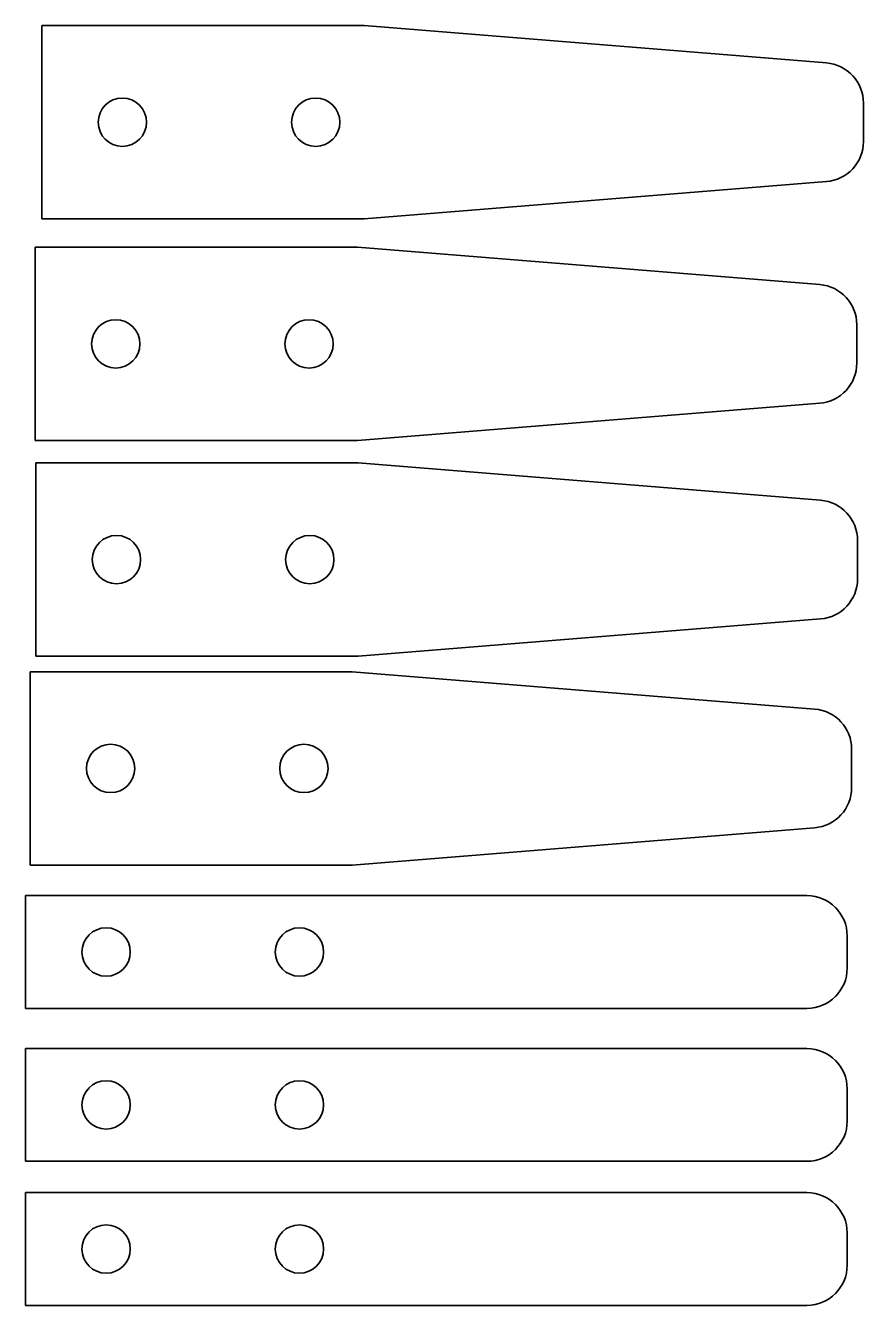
# Model space of a CAD drawing. Header units: millimetres. Extents: x -114.6 to -62.6, y 170.9 to 250.3.
import ezdxf

# ---------------------------------------------------------------- set-up
doc = ezdxf.new("R2010")
doc.units = ezdxf.units.MM
doc.layers.add('オール1', color=7, linetype='Continuous')
doc.layers.add('オール2', color=7, linetype='Continuous')

msp = doc.modelspace()

# ---------------------------------------------------------------- linework, layer by layer
at = {"layer": 'オール1', "color": 7, "linetype": 'Continuous', "lineweight": 35}
for p, q in [((-114.62, 196.331), (-66.12, 196.331)), ((-114.62, 189.331), (-114.62, 196.331)), ((-63.62, 193.831), (-63.62, 191.831)), ((-66.12, 189.331), (-114.62, 189.331)), ((-114.62, 186.837), (-66.12, 186.837)), ((-114.62, 179.837), (-114.62, 186.837)), ((-63.62, 184.337), (-63.62, 182.337)), ((-66.12, 179.837), (-114.62, 179.837)), ((-114.62, 177.89), (-66.12, 177.89)), ((-114.62, 170.89), (-114.62, 177.89)), ((-63.62, 175.39), (-63.62, 173.39)), ((-66.12, 170.89), (-114.62, 170.89))]:
    msp.add_line(p, q, dxfattribs=at)
for centre in [(-109.62, 192.831), (-97.62, 192.831), (-109.62, 183.337), (-97.62, 183.337), (-109.62, 174.39), (-97.62, 174.39)]:
    msp.add_circle(centre, 1.5, dxfattribs=at)
for centre, start, end in [((-66.12, 193.831), 0, 90), ((-66.12, 191.831), 270, 0), ((-66.12, 184.337), 0, 90), ((-66.12, 182.337), 270, 0), ((-66.12, 175.39), 0, 90), ((-66.12, 173.39), 270, 0)]:
    msp.add_arc(centre, 2.5, start, end, dxfattribs=at)
at = {"layer": 'オール2', "color": 7, "linetype": 'Continuous', "lineweight": 35}
for p, q in [((-113.613, 250.346), (-93.613, 250.346)), ((-113.613, 238.346), (-113.613, 250.346)), ((-93.613, 250.346), (-64.912, 248.031)), ((-62.613, 245.539), (-62.613, 243.152)), ((-93.613, 238.346), (-64.912, 240.661)), ((-93.613, 238.346), (-113.613, 238.346)), ((-114.024, 236.586), (-94.024, 236.586)), ((-114.024, 224.586), (-114.024, 236.586)), ((-94.024, 236.586), (-65.323, 234.271)), ((-63.024, 231.779), (-63.024, 229.392)), ((-94.024, 224.586), (-65.323, 226.901)), ((-94.024, 224.586), (-114.024, 224.586)), ((-113.978, 223.192), (-93.978, 223.192)), ((-113.978, 211.192), (-113.978, 223.192)), ((-93.978, 223.192), (-65.277, 220.877)), ((-62.978, 218.385), (-62.978, 215.998)), ((-93.978, 211.192), (-65.277, 213.506)), ((-93.978, 211.192), (-113.978, 211.192)), ((-114.343, 210.229), (-94.343, 210.229)), ((-114.343, 198.229), (-114.343, 210.229)), ((-94.343, 210.229), (-65.642, 207.914)), ((-63.343, 205.422), (-63.343, 203.035)), ((-94.343, 198.229), (-65.642, 200.543)), ((-94.343, 198.229), (-114.343, 198.229))]:
    msp.add_line(p, q, dxfattribs=at)
for centre in [(-108.613, 244.346), (-96.613, 244.346), (-109.024, 230.586), (-97.024, 230.586), (-108.978, 217.192), (-96.978, 217.192), (-109.343, 204.229), (-97.343, 204.229)]:
    msp.add_circle(centre, 1.5, dxfattribs=at)
for centre, start, end in [((-65.113, 245.539), 0, 85.38935), ((-65.113, 243.152), 274.61065, 0), ((-65.524, 231.779), 0, 85.38935), ((-65.524, 229.392), 274.61065, 0), ((-65.478, 218.385), 0, 85.38935), ((-65.478, 215.998), 274.61065, 0), ((-65.843, 205.422), 0, 85.38935), ((-65.843, 203.035), 274.61065, 0)]:
    msp.add_arc(centre, 2.5, start, end, dxfattribs=at)

doc.saveas('drawing.dxf')
